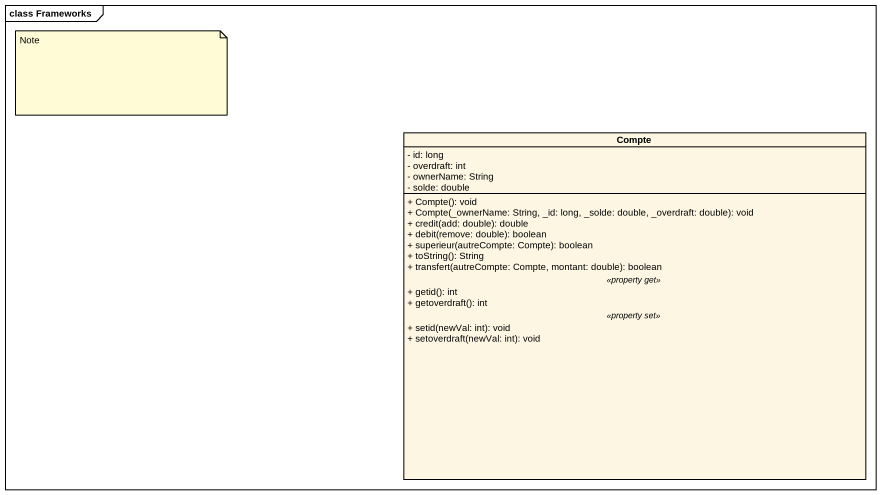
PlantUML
@startuml
mainframe class Frameworks
hide circle
hide empty members
skinparam classAttributeIconSize 0
class Compte {
  - id: long
  - overdraft: int
  - ownerName: String
  - solde: double
  --
  + Compte(): void
  + Compte(_ownerName: String, _id: long, _solde: double, _overdraft: double): void
  + credit(add: double): double
  + debit(remove: double): boolean
  + superieur(autreCompte: Compte): boolean
  + toString(): String
  + transfert(autreCompte: Compte, montant: double): boolean
  .. <<property get>> ..
  + getid(): int
  + getoverdraft(): int
  .. <<property set>> ..
  + setid(newVal: int): void
  + setoverdraft(newVal: int): void
}
note as N1
  Note
end note
@enduml
